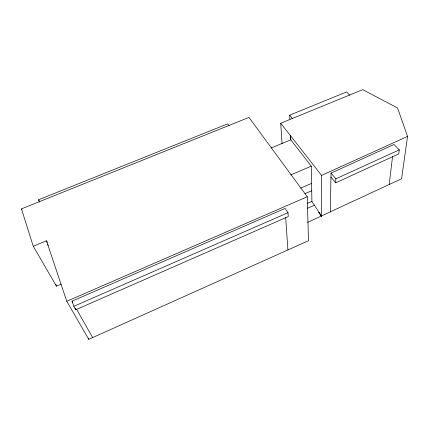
<?xml version="1.0" encoding="UTF-8"?>
<svg xmlns="http://www.w3.org/2000/svg" width="429" height="429" viewBox="0 0 429 429"><rect width="100%" height="100%" fill="white"/><g stroke="black" fill="none" stroke-linecap="round" stroke-linejoin="round"><path stroke-width="0.64" d="M330.384 212.06L331 173.107L394.015 144.487L399.27 149.86L398.739 153.92L335.735 182.802L330.941 177.064M335.735 182.802L335.832 178.855L331 173.107M389.189 184.545L392.578 156.403M282.078 143.887L280.705 123.252L362.698 89.677L397.565 107.974L407.55 136.406L401.576 178.754L307.614 222.367M335.832 178.855L399.27 149.86M280.705 123.252L290.578 135.864L290.787 139.859L311.261 166.173L311.915 201.41L321.541 216.2L318.87 212.532L321.541 216.2L321.536 175.418L407.55 136.406M33.248 246.246L46.45 240.771L66.785 301.287L88.76 339.323L308.451 240.723L307.271 196.75L248.97 117.407L21.45 208.875L33.248 246.246L56.451 286.17L61.277 284.1M75.735 309.738L288.261 216.581L288.015 212.704L285.06 208.43L72.029 301.163L73.799 306.327L75.735 309.738L75.145 308.022M307.443 208.285L314.65 205.126M307.614 203.287L311.915 201.41M73.799 306.327L288.015 212.704M66.785 301.287L307.271 196.75M305.008 193.661L311.717 190.755M300.74 188.09L311.583 183.419M290.674 174.935L311.261 166.173M271.133 148L290.851 139.833L290.578 135.864M289.886 119.144L289.682 115.16L346.67 91.908L349.678 95.12M39.382 201.995L38.61 199.748L227.697 123.847L229.006 125.74M289.682 115.16L292.433 118.56M321.536 175.418L290.642 135.837M72.029 301.163L72.678 302.306M76.587 309.218L92.632 337.585M21.45 208.875L22.099 210.028M47.662 244.374L48.3 245.538M46.45 240.771L47.41 242.524M38.61 199.748L39.157 200.799M88.32 338.057L88.76 339.323M55.834 284.288L56.451 286.17M285.693 217.594L287.923 249.935"/></g></svg>
